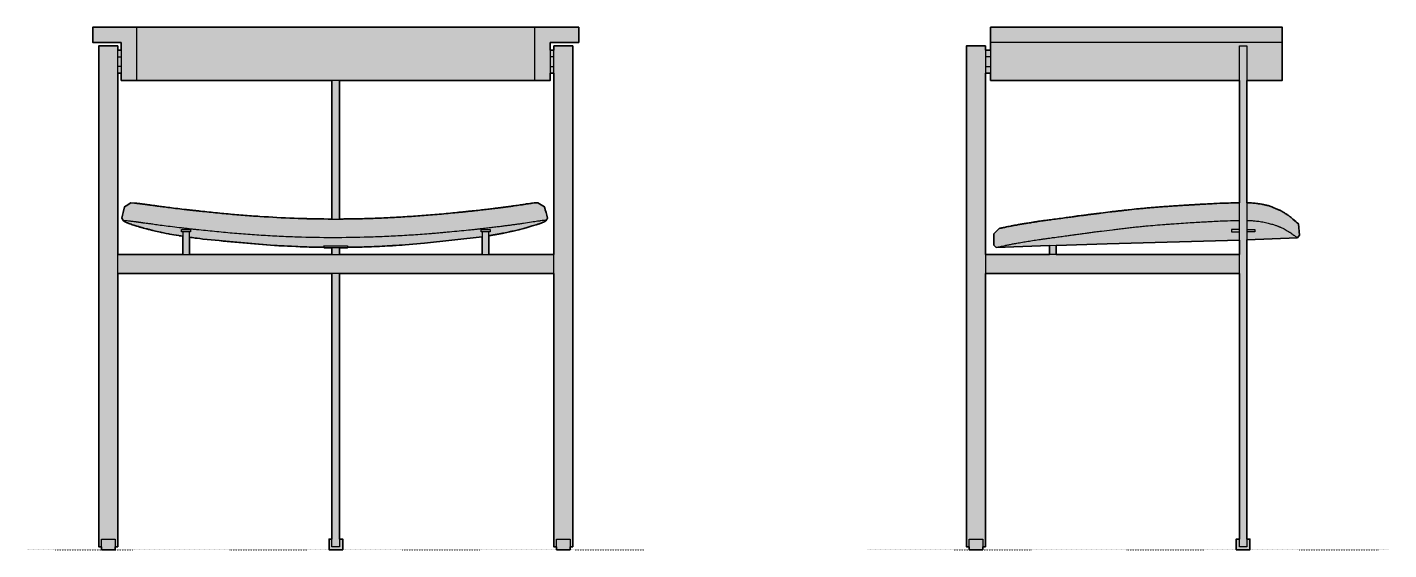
# Model space of a CAD drawing. Header units: millimetres. Extents: x 0 to 1796, y -1115 to 689.
# Drawn here: x 0 to 1796, y 0 to 689 of the extents above; entities that cross this region are included whole.
import ezdxf

# ---------------------------------------------------------------- set-up
doc = ezdxf.new("R2010")
doc.units = ezdxf.units.MM
doc.linetypes.add('Dots', pattern=[1, 0, -1])
doc.layers.add('Blocks', color=7, linetype='Continuous')
doc.layers.add('Blocks$Fill', color=7, linetype='Continuous', true_color=0xffffff)
for name, color, linetype, lineweight, true_color in [('Blocks$Inner', 7, 'Continuous', 25, 0x007f00), ('Blocks$Outline', 7, 'Continuous', 35, 0xff3f3f), ('Groud', 7, 'Dots', 25, 0x243775)]:
    doc.layers.add(name, color=color, linetype=linetype, lineweight=lineweight, true_color=true_color)

# ---------------------------------------------------------------- blocks, each defined once
blk = doc.blocks.new('PK11 Dining Chair Side')
at = {"layer": 'Blocks$Fill'}
h = blk.add_hatch(color=256, dxfattribs=at)
h.paths.add_polyline_path([(500.4, 14), (504.3, 14), (504.3, 0), (486.3, 0), (486.3, 14), (490.4, 14), (490.4, 364), (155.4, 364), (155.4, 4), (151.9, 4), (151.9, 0), (133.9, 0), (133.9, 4), (130.4, 4), (130.4, 664), (155.4, 664), (155.4, 658.5), (162.3, 658.5), (162.3, 688.5), (362.2, 688.5), (487.3, 688.5), (546.9, 688.5), (546.9, 678.5), (546.9, 618.5), (500.4, 618.5), (500.4, 457.3), (502.8, 457.2), (506.4, 457), (509.7, 456.7), (512.9, 456.4), (514.4, 456.2), (519.7, 455.3), (520.2, 455.2), (521.1, 455.1), (522, 454.9), (525, 454.3), (527.2, 453.7), (528.3, 453.4), (529.5, 453.1), (530.7, 452.7), (532, 452.2), (541.3, 448.4), (542.5, 447.9), (543.8, 447.3), (545, 446.7), (546.2, 446.1), (546.4, 446), (550, 443.8), (550, 443.8), (553.2, 441.7), (556.2, 439.6), (556.8, 439.2), (561, 435.8), (568.4, 429.4), (569.7, 414.4), (566.9, 411.2), (500.4, 408.2)], flags=0)
h.paths.add_polyline_path([(490.4, 407.9), (248.8, 401), (248.8, 389), (490.4, 389)], flags=0)
h.paths.add_polyline_path([(173.5, 423.4), (173.5, 423.4), (173.5, 423.4), (173.5, 423.4), (173.5, 423.4), (173.5, 423.4), (173.5, 423.4), (173.5, 423.4), (173.5, 423.4), (173.5, 423.4), (173.5, 423.4), (173.5, 423.4), (173.5, 423.4), (173.5, 423.4), (181.9, 425.1), (203, 429.1), (227.5, 433), (332.8, 446.6), (379.7, 451.3), (456.5, 456.1), (488, 457.2), (490.4, 457.2), (490.4, 618.5), (162.3, 618.5), (162.3, 628.1), (155.4, 628.1), (155.4, 389), (240, 389), (240, 400.7), (169.5, 398.4), (166.5, 401.4), (166.5, 416.4), (166.5, 416.4), (166.5, 416.4), (166.5, 416.4), (166.5, 416.4), (166.5, 416.4), (166.5, 416.4), (166.5, 416.4), (166.5, 416.4), (166.5, 416.4), (166.5, 416.4), (166.5, 416.4), (166.5, 416.4), (166.5, 416.4), (166.5, 416.4), (166.5, 416.4), (166.5, 416.4), (166.5, 416.4), (166.5, 416.4), (166.5, 416.4), (173.5, 423.4), (173.5, 423.4), (173.5, 423.4), (173.5, 423.4), (173.5, 423.4), (173.5, 423.4), (173.5, 423.4), (173.5, 423.4), (173.5, 423.4), (173.5, 423.4), (173.5, 423.4), (173.5, 423.4), (173.5, 423.4), (173.5, 423.4), (173.5, 423.4), (173.5, 423.4), (173.5, 423.4), (173.5, 423.4), (173.5, 423.4), (173.5, 423.4), (173.5, 423.4), (173.5, 423.4), (173.5, 423.4), (173.5, 423.4), (173.5, 423.4), (173.5, 423.4), (173.5, 423.4), (173.5, 423.4), (173.5, 423.4), (173.5, 423.4), (173.5, 423.4), (173.5, 423.4), (173.5, 423.4), (173.5, 423.4), (173.5, 423.4), (173.5, 423.4), (173.5, 423.4), (173.5, 423.4), (173.5, 423.4), (173.5, 423.4), (173.5, 423.4), (173.5, 423.4)], flags=0)
at = {"layer": 'Blocks$Inner'}
for p, q in [((162.3, 688.5), (162.3, 618.5)), ((155.4, 658.5), (162.3, 658.5)), ((162.3, 649.7), (155.4, 649.7)), ((155.4, 636.9), (162.3, 636.9)), ((162.3, 628.1), (155.4, 628.1)), ((166.5, 416.4), (173.5, 423.4)), ((490.4, 389), (155.4, 389)), ((490.4, 364), (155.4, 364))]:
    blk.add_line(p, q, dxfattribs=at)
for points in [[(546.9, 618.5), (546.9, 643.5), (546.9, 668.5), (546.9, 678.5), (546.9, 688.5)], [(133.9, 4), (130.4, 4), (130.4, 664), (155.4, 664), (155.4, 4), (151.9, 4)], [(561, 435.8), (568.4, 429.4), (569.7, 414.4), (566.9, 411.2), (500.4, 408.2)], [(166.5, 416.4), (166.5, 401.4), (169.5, 398.4)], [(490.4, 422), (479.9, 422), (479.9, 419), (490.4, 419)], [(500.4, 422), (510.9, 422), (510.9, 419), (500.4, 419)], [(490.4, 407.9), (316.1, 403.2), (169.5, 398.4)], [(240, 389), (240, 400.7)], [(248.8, 401), (248.8, 389)], [(500.4, 14), (504.3, 14), (504.3, 0), (486.3, 0), (486.3, 14), (490.4, 14)]]:
    blk.add_lwpolyline(points, dxfattribs=at)
for points in [[(500.4, 4), (490.4, 4), (490.4, 664), (500.4, 664)], [(151.9, 0), (133.9, 0), (133.9, 14), (151.9, 14)]]:
    blk.add_lwpolyline(points, close=True, dxfattribs=at)
for points, knots in [([(487.3, 688.5), (441.2, 688.5), (399.4, 688.5), (362.2, 688.5), (302.3, 688.5), (254, 688.5), (162.3, 688.5)], [10.166664, 10.166664, 10.166664, 10.166664, 10.788385, 10.788385, 10.788385, 11.788385, 11.788385, 11.788385, 11.788385]), ([(456.5, 456.1), (454.1, 456), (448.7, 455.7), (440.8, 455.3), (433.6, 454.9), (427.9, 454.5), (421.8, 454.2), (415.5, 453.8), (408.7, 453.4), (401.6, 452.9), (394.2, 452.4), (387, 451.8), (379.8, 451.3), (372.4, 450.7), (365.2, 450), (355.8, 449.1), (347.3, 448.3), (339, 447.3), (332.8, 446.6), (326.4, 445.9), (318.1, 444.9), (311.8, 444.1), (307.7, 443.6)], [3, 3, 3, 3, 3.083333, 3.166667, 3.208333, 3.25, 3.291667, 3.333333, 3.375, 3.416667, 3.458333, 3.5, 3.541667, 3.583333, 3.625, 3.666667, 3.75, 3.791667, 3.833333, 3.875, 3.916667, 4, 4, 4, 4]), ([(519.7, 455.3), (519.9, 455.3), (520.3, 455.2), (521.1, 455.1), (521.8, 455), (522.4, 454.8), (522.9, 454.7), (523.4, 454.6), (524.1, 454.4), (525.3, 454.2), (527.2, 453.8), (529.5, 453.1), (531.9, 452.3), (534.1, 451.4), (535.4, 450.9), (541.3, 448.4)], [2, 2, 2, 2, 2.0048202, 2.0126327, 2.0204452, 2.0243514, 2.0282577, 2.0321639, 2.0360702, 2.0438827, 2.0595077, 2.0751327, 2.0907577, 2.1063827, 2.1107979, 2.1107979, 2.1107979, 2.1107979]), ([(307.7, 443.6), (306, 443.4), (302.6, 443), (297.6, 442.3), (293.5, 441.8), (290.3, 441.4), (287.9, 441.1), (285.6, 440.8), (282.9, 440.4), (279.7, 440.1), (276.2, 439.6), (272.7, 439.1), (269.8, 438.7), (266.2, 438.2), (260.6, 437.4), (252.7, 436.3), (245, 435.3), (239.6, 434.6), (236.2, 434.2), (233.5, 433.8), (230.4, 433.4), (227.4, 433), (225, 432.6), (223.3, 432.3), (222.2, 432.2), (221.1, 432), (219.6, 431.8), (217.4, 431.4), (214.7, 431), (211.6, 430.5), (207.6, 429.9), (202.9, 429.1), (197.6, 428.1), (192.9, 427.3), (187.3, 426.2), (182.8, 425.3), (179.1, 424.5), (176.9, 424.1), (175.2, 423.7), (174.1, 423.5), (173.6, 423.4), (173.5, 423.4), (173.5, 423.4)], [4, 4, 4, 4, 4.0104167, 4.0208333, 4.03125, 4.0364583, 4.0416667, 4.046875, 4.0520833, 4.0625, 4.0729167, 4.078125, 4.0833333, 4.0885417, 4.09375, 4.1041667, 4.1145833, 4.1197917, 4.125, 4.1302083, 4.1354167, 4.1458333, 4.15625, 4.1614583, 4.1640625, 4.1666667, 4.171875, 4.1770833, 4.1875, 4.1979167, 4.2083333, 4.2291667, 4.25, 4.2708333, 4.2916667, 4.3333333, 4.3541667, 4.375, 4.3958333, 4.4166667, 4.4375, 4.4491364, 4.4491364, 4.4491364, 4.4491364]), ([(308.6, 419.9), (313.3, 420.5), (320.5, 421.4), (330.1, 422.6), (337.4, 423.5), (344.7, 424.3), (352, 425.1), (359.4, 425.9), (368.3, 426.8), (379.3, 427.7), (390.1, 428.6), (398.4, 429.2), (406.5, 429.8), (416.8, 430.5), (428.5, 431.2), (438.3, 431.8), (447.1, 432.3), (452.1, 432.6), (454.3, 432.7)], [0, 0, 0, 0, 0.1, 0.15, 0.2, 0.25, 0.3, 0.35, 0.4, 0.475, 0.55, 0.5875, 0.625, 0.7, 0.775, 0.85, 0.925, 1, 1, 1, 1]), ([(454.3, 432.7), (461.7, 433.1), (475, 433.6), (485.7, 433.9), (490.5, 433.9)], [1, 1, 1, 1, 1.5, 1.9863329, 1.9863329, 1.9863329, 1.9863329]), ([(500.4, 433.9), (501.8, 433.9), (505.6, 433.8), (508.3, 433.6), (509.7, 433.5)], [0.3359936, 0.3359936, 0.3359936, 0.3359936, 0.5, 1, 1, 1, 1]), ([(523.2, 431.6), (525.5, 431), (528.8, 430.2), (532.6, 429.2), (535.3, 428.5), (537.5, 427.8), (539.4, 427.1), (540.8, 426.6), (542, 426.1), (542.9, 425.7), (543.8, 425.3), (545, 424.8), (546.6, 424.1), (548.1, 423.3), (549.3, 422.7), (550.3, 422.2), (551.2, 421.6), (552.6, 420.8), (554.4, 419.8), (556, 418.7), (557.3, 418), (558.1, 417.4), (558.9, 416.9), (559.9, 416.3), (561.4, 415.2), (563.2, 413.9), (564.9, 412.7), (566.4, 411.5), (566.9, 411.2), (566.9, 411.2)], [2, 2, 2, 2, 2.0333333, 2.05, 2.0666667, 2.0833333, 2.1, 2.1166667, 2.125, 2.1333333, 2.1416667, 2.15, 2.1666667, 2.1833333, 2.1916667, 2.2, 2.2083333, 2.2166667, 2.2333333, 2.25, 2.2583333, 2.2666667, 2.275, 2.2833333, 2.3, 2.3333333, 2.3666667, 2.4, 2.4627508, 2.4627508, 2.4627508, 2.4627508]), ([(541.3, 448.4), (541.7, 448.2), (542.6, 447.8), (543.9, 447.3), (545, 446.7), (546, 446.2), (546.5, 445.9), (550, 443.8)], [2.11079793, 2.11079793, 2.11079793, 2.11079793, 2.11721721, 2.12502971, 2.13284221, 2.14065471, 2.14476337, 2.14476337, 2.14476337, 2.14476337]), ([(550, 443.8), (550, 443.8), (550.6, 443.4), (551.7, 442.7), (552.8, 442), (553.3, 441.7), (556.2, 439.6)], [2.14476337, 2.14476337, 2.14476337, 2.14476337, 2.14530534, 2.16093034, 2.17655534, 2.17803449, 2.17803449, 2.17803449, 2.17803449]), ([(556.2, 439.6), (556.4, 439.4), (556.7, 439.2), (557, 438.9), (561, 435.8)], [2.17803449, 2.17803449, 2.17803449, 2.17803449, 2.18704702, 2.19369298, 2.19369298, 2.19369298, 2.19369298]), ([(242.7, 411.1), (243.6, 411.2), (246.9, 411.6), (252.8, 412.4), (258.7, 413.3), (262.1, 413.7), (262.9, 413.8)], [-84.029123, -84.029123, -84.029123, -84.029123, -80.061381, -69.583854, -59.106328, -56.019415, -56.019415, -56.019415, -56.019415]), ([(262.9, 413.8), (264, 414), (266.8, 414.4), (270.3, 414.8), (273.5, 415.3), (276.9, 415.7), (280.7, 416.3), (283.9, 416.7), (284.9, 416.8)], [-55.97108, -55.97108, -55.97108, -55.97108, -51.887733, -44.669139, -42.309575, -39.950011, -31.589579, -28.009708, -28.009708, -28.009708, -28.009708]), ([(284.9, 416.8), (286.2, 417), (289.4, 417.4), (294.6, 418.1), (301.2, 419), (305.9, 419.6), (308.6, 419.9)], [-27.956139, -27.956139, -27.956139, -27.956139, -23.229147, -16.258034, -9.286921, 0, 0, 0, 0]), ([(169.5, 398.4), (172, 398.9), (172.6, 399), (174.2, 399.4), (175.7, 399.7), (176.8, 399.9), (176.8, 399.9)], [4.249544, 4.249544, 4.249544, 4.249544, 10.795271, 17.907559, 32.224642, 32.255494, 32.255494, 32.255494, 32.255494]), ([(176.8, 399.9), (177.9, 400.1), (179.7, 400.5), (182.2, 401.1), (184.8, 401.6), (187.7, 402.2), (191.2, 402.9), (194, 403.4), (197.1, 404), (200.5, 404.6), (204.1, 405.2), (208, 405.9), (212.9, 406.7), (219.5, 407.8), (226.8, 408.8), (233.1, 409.7), (238, 410.4), (241.2, 410.9), (242.6, 411.1)], [32.255494, 32.255494, 32.255494, 32.255494, 46.291792, 53.328233, 58.237842, 71.737528, 78.70551, 85.673492, 92.663644, 99.653796, 108.182169, 115.157135, 122.132102, 136.120059, 150.108017, 158.085938, 166.063859, 172.206537, 172.206537, 172.206537, 172.206537])]:
    blk.add_open_spline(points, degree=3, knots=knots, dxfattribs=at)
for points in [[(546.9, 688.5), (536.4, 688.5), (526, 688.5), (487.3, 688.5)], [(362.2, 668.5), (302.3, 668.5), (254, 668.5), (162.3, 668.5)], [(546.9, 668.5), (483.7, 668.5), (422.1, 668.5), (362.2, 668.5)], [(162.3, 618.5), (162.3, 618.5), (181.9, 618.5), (221.2, 618.5)], [(221.2, 618.5), (260.5, 618.5), (309.5, 618.5), (368.4, 618.5)], [(368.4, 618.5), (408.9, 618.5), (449.6, 618.5), (490.6, 618.5)], [(500.4, 618.5), (516, 618.5), (531.4, 618.5), (546.9, 618.5)], [(485.4, 457.2), (481.5, 457.1), (472.8, 456.8), (462.3, 456.4), (456.5, 456.1)], [(488, 457.2), (487.5, 457.2), (486.7, 457.2), (485.8, 457.2), (485.4, 457.2)], [(490.4, 457.2), (489.5, 457.2), (488.7, 457.2), (488, 457.2)], [(500.4, 457.3), (501.4, 457.2), (502.1, 457.2), (502.8, 457.2)], [(502.8, 457.2), (505.3, 457.1), (509.9, 456.8), (513.9, 456.3), (515.8, 456)], [(515.8, 456), (516.2, 455.9), (516.9, 455.8), (517.7, 455.6), (519.7, 455.3)], [(509.7, 433.5), (511.8, 433.3), (516.2, 432.9), (520.8, 432.1), (523.2, 431.6)], [(166.7, 416.4), (166.6, 416.4), (166.6, 416.4), (166.5, 416.4)], [(173.5, 423.4), (173.5, 423.4), (173.5, 423.4), (173.6, 423.4)], [(566.9, 411.2), (566.9, 411.2), (566.9, 411.2), (566.9, 411.2)]]:
    blk.add_open_spline(points, degree=3, dxfattribs=at)
at = {"layer": 'Blocks$Outline'}
for points in [[(133.9, 4), (130.4, 4), (130.4, 664), (155.4, 664), (155.4, 658.5)], [(155.4, 658.5), (162.3, 658.5)], [(162.3, 628.1), (155.4, 628.1)], [(155.4, 628.1), (155.4, 389)], [(490.4, 457.2), (490.4, 618.5)], [(500.4, 618.5), (500.4, 457.3)], [(568.4, 429.4), (569.7, 414.4), (566.9, 411.2), (500.4, 408.2)], [(240, 400.7), (169.5, 398.4)], [(240, 389), (240, 400.7)], [(490.4, 407.9), (316.1, 403.2), (248.8, 401)], [(248.8, 401), (248.8, 389)], [(490.4, 389), (490.4, 407.9)], [(500.4, 408.2), (500.4, 14)], [(155.4, 389), (240, 389)], [(248.8, 389), (490.4, 389)], [(155.4, 364), (155.4, 4), (151.9, 4)], [(490.4, 364), (155.4, 364)], [(490.4, 14), (490.4, 364)], [(151.9, 0), (133.9, 0), (133.9, 4)], [(151.9, 4), (151.9, 0)], [(500.4, 14), (504.3, 14), (504.3, 0), (486.3, 0), (486.3, 14), (490.4, 14)]]:
    blk.add_lwpolyline(points, dxfattribs=at)
for points, knots in [([(162.3, 658.5), (162.3, 661.8), (162.3, 671.8), (162.3, 681.8), (162.3, 688.5), (254, 688.5), (302.3, 688.5), (362.2, 688.5), (399.4, 688.5), (441.2, 688.5), (487.3, 688.5)], [-32.008284, -32.008284, -32.008284, -32.008284, -22, -2, -2, -2, -1, -1, -1, -0.378279, -0.378279, -0.378279, -0.378279]), ([(487.3, 688.5), (526, 688.5), (536.4, 688.5), (546.9, 688.5), (546.9, 685.2), (546.9, 681.8), (546.9, 678.5), (546.9, 675.2), (546.9, 671.8), (546.9, 668.5), (546.9, 660.2), (546.9, 651.8), (546.9, 643.5), (546.9, 635.2), (546.9, 626.8), (546.9, 618.5), (531.4, 618.5), (516, 618.5), (500.4, 618.5)], [-10.166664, -10.166664, -10.166664, -10.166664, -10, -10, -10, -9, -9, -9, -8, -8, -8, -7, -7, -7, -6, -6, -6, -5.742213, -5.742213, -5.742213, -5.742213]), ([(490.4, 618.5), (449.5, 618.5), (408.8, 618.5), (368.4, 618.5), (309.5, 618.5), (260.5, 618.5), (221.2, 618.5), (181.9, 618.5), (162.3, 618.5), (162.3, 618.5), (162.3, 621.7), (162.3, 624.9), (162.3, 628.1)], [-74.685062, -74.685062, -74.685062, -74.685062, -73.999408, -73.999408, -73.999408, -72.999408, -72.999408, -72.999408, -72, -72, -72, -62.436737, -62.436737, -62.436737, -62.436737]), ([(173.5, 423.4), (173.5, 423.4), (173.6, 423.4), (174.1, 423.5), (175.2, 423.7), (176.9, 424.1), (179.1, 424.5), (182.8, 425.3), (187.3, 426.2), (192.9, 427.3), (197.6, 428.1), (202.9, 429.1), (207.6, 429.9), (211.6, 430.5), (214.7, 431), (217.4, 431.4), (219.6, 431.8), (221.1, 432), (222.2, 432.2), (223.3, 432.3), (225, 432.6), (227.4, 433), (230.4, 433.4), (233.5, 433.8), (236.2, 434.2), (239.6, 434.6), (245, 435.3), (252.7, 436.3), (260.6, 437.4), (266.2, 438.2), (269.8, 438.7), (272.7, 439.1), (276.2, 439.6), (279.7, 440.1), (282.9, 440.4), (285.6, 440.8), (287.9, 441.1), (290.3, 441.4), (293.5, 441.8), (297.6, 442.3), (302.6, 443), (306, 443.4), (307.7, 443.6), (311.8, 444.1), (318.1, 444.9), (326.4, 445.9), (332.8, 446.6), (339, 447.3), (347.3, 448.3), (355.8, 449.1), (365.2, 450), (372.4, 450.7), (379.8, 451.3), (387, 451.8), (394.2, 452.4), (401.6, 452.9), (408.7, 453.4), (415.5, 453.8), (421.8, 454.2), (427.9, 454.5), (433.6, 454.9), (440.8, 455.3), (448.7, 455.7), (454.1, 456), (456.5, 456.1), (462.3, 456.4), (472.8, 456.8), (481.5, 457.1), (485.4, 457.2), (485.8, 457.2), (486.7, 457.2), (487.5, 457.2), (488, 457.2), (488.7, 457.2), (489.5, 457.2), (490.4, 457.2)], [-4.448933, -4.448933, -4.448933, -4.448933, -4.4375, -4.416667, -4.395833, -4.375, -4.354167, -4.333333, -4.291667, -4.270833, -4.25, -4.229167, -4.208333, -4.197917, -4.1875, -4.177083, -4.171875, -4.166667, -4.164063, -4.161458, -4.15625, -4.145833, -4.135417, -4.130208, -4.125, -4.119792, -4.114583, -4.104167, -4.09375, -4.088542, -4.083333, -4.078125, -4.072917, -4.0625, -4.052083, -4.046875, -4.041667, -4.036458, -4.03125, -4.020833, -4.010417, -4, -4, -4, -3.916667, -3.875, -3.833333, -3.791667, -3.75, -3.666667, -3.625, -3.583333, -3.541667, -3.5, -3.458333, -3.416667, -3.375, -3.333333, -3.291667, -3.25, -3.208333, -3.166667, -3.083333, -3, -3, -3, -2.5, -2, -2, -2, -1.5, -1, -1, -1, -0.5, -0.5, -0.5, -0.5]), ([(500.4, 457.3), (501.4, 457.2), (502.1, 457.2), (502.8, 457.2), (505.3, 457.1), (509.9, 456.8), (513.9, 456.3), (515.8, 456), (516.2, 455.9), (516.9, 455.8), (517.7, 455.6), (519.7, 455.3), (519.9, 455.3), (520.3, 455.2), (521.1, 455.1), (521.8, 455), (522.4, 454.8), (522.9, 454.7), (523.4, 454.6), (524.1, 454.4), (525.3, 454.2), (527.2, 453.8), (529.5, 453.1), (531.9, 452.3), (534.1, 451.4), (535.4, 450.9), (541.3, 448.4), (541.7, 448.2), (542.6, 447.8), (543.9, 447.3), (545, 446.7), (546, 446.2), (546.5, 445.9), (550, 443.8), (550, 443.8), (550.6, 443.4), (551.7, 442.7), (552.8, 442), (553.3, 441.7), (556.2, 439.6), (556.4, 439.4), (556.7, 439.2), (557, 438.9), (561, 435.8), (563.5, 433.7), (565.9, 431.5), (568.4, 429.4)], [-0.261249, -0.261249, -0.261249, -0.261249, 0, 0, 0, 0.5, 1, 1, 1, 1.5, 2, 2, 2, 2.00482, 2.012633, 2.020445, 2.024351, 2.028258, 2.032164, 2.03607, 2.043883, 2.059508, 2.075133, 2.090758, 2.106383, 2.110798, 2.110798, 2.110798, 2.117217, 2.12503, 2.132842, 2.140655, 2.144763, 2.144763, 2.144763, 2.145305, 2.16093, 2.176555, 2.178034, 2.178034, 2.178034, 2.187047, 2.193693, 2.193693, 2.193693, 12.038595, 12.038595, 12.038595, 12.038595]), ([(166.5, 416.4), (166.5, 416.4), (168.9, 418.7), (171.2, 421), (173.5, 423.4), (173.5, 423.4)], [0.62508, 0.62508, 0.62508, 0.62508, 0.625369, 10.489963, 10.490036, 10.490036, 10.490036, 10.490036]), ([(169.5, 398.4), (168.5, 399.4), (167.5, 400.4), (166.5, 401.4), (166.5, 406.4), (166.5, 411.4), (166.5, 416.4)], [-4.249544, -4.249544, -4.249544, -4.249544, 0, 0, 0, 15.0192, 15.0192, 15.0192, 15.0192])]:
    blk.add_open_spline(points, degree=3, knots=knots, dxfattribs=at)
blk = doc.blocks.new('PK11 Dining Chair Front')
at = {"layer": 'Blocks$Fill'}
h = blk.add_hatch(color=256, dxfattribs=at)
h.paths.add_polyline_path([(124, 668.5), (86.5, 668.5), (86.5, 688.5), (144.4, 688.5), (669.4, 688.5), (727.3, 688.5), (727.3, 668.5), (689.8, 668.5), (689.8, 658.5), (694.4, 658.5), (694.4, 664), (719.4, 664), (719.4, 4), (715.8, 4), (715.8, 0), (697.8, 0), (697.8, 4), (694.4, 4), (694.4, 364), (411.9, 364), (411.9, 14), (416, 14), (416, 0), (398, 0), (398, 14), (401.9, 14), (401.9, 364), (119.4, 364), (119.4, 4), (116, 4), (116, 0), (98, 0), (98, 4), (94.4, 4), (94.4, 664), (119.4, 664), (119.4, 658.5), (124, 658.5)], flags=0)
h.paths.add_polyline_path([(391.4, 398.6), (320.6, 401.2), (237.5, 408.7), (221.5, 410.7), (213.9, 411.8), (213.9, 389), (401.9, 389), (401.9, 398), (391.4, 398)], flags=0)
h.paths.add_polyline_path([(600, 389), (600, 412.5), (498.2, 401.8), (482.2, 400.7), (447, 399), (422.4, 398.5), (422.4, 398), (411.9, 398), (411.9, 389)], flags=0)
h.paths.add_polyline_path([(411.9, 435.8), (442, 436.3), (486.9, 438.1), (543.4, 442.2), (612.7, 449.4), (668.5, 457), (670.1, 457.2), (670.9, 457.3), (671.3, 457.3), (671.6, 457.3), (671.9, 457.3), (672.2, 457.3), (672.4, 457.3), (672.6, 457.3), (672.7, 457.3), (672.8, 457.3), (672.9, 457.2), (673.1, 457.2), (673.2, 457.2), (673.2, 457.2), (673.3, 457.2), (673.3, 457.2), (673.4, 457.2), (682.3, 451.7), (686, 437), (683.9, 433.4), (683.9, 433.4), (683.9, 433.4), (683.8, 433.4), (683.8, 433.4), (683.8, 433.3), (683.8, 433.3), (683.8, 433.3), (683.8, 433.3), (683.8, 433.3), (683.7, 433.3), (683.7, 433.2), (683.7, 433.2), (683.7, 433.2), (683.7, 433.2), (683.6, 433.1), (683.6, 433.1), (683.5, 433), (683.4, 433), (683.4, 433), (683.3, 432.9), (683.2, 432.8), (683, 432.7), (682.8, 432.6), (682.7, 432.5), (682.5, 432.4), (682.2, 432.3), (681.7, 432.1), (681.1, 431.8), (679.6, 431.2), (677.7, 430.5), (674.1, 429.2), (663.3, 425.9), (651.5, 422.6), (640.6, 419.9), (628.6, 417.4), (611.4, 414.3), (608.9, 413.8), (608.9, 389), (694.4, 389), (694.4, 628.1), (689.8, 628.1), (689.8, 618.5), (669.4, 618.5), (669.1, 618.5), (411.9, 618.5)], flags=0)
h.paths.add_polyline_path([(401.9, 618.5), (144.5, 618.5), (144.4, 618.5), (124, 618.5), (124, 628.1), (119.4, 628.1), (119.4, 389), (205, 389), (205, 413.1), (187.6, 416.1), (175.9, 418.4), (163.7, 421.2), (151.3, 424.5), (140.4, 427.8), (136.9, 428.9), (134.1, 429.9), (133, 430.3), (132, 430.7), (131.3, 431), (130.1, 431.5), (129.1, 432), (128.4, 432.4), (127.7, 432.8), (127.2, 433.1), (127.2, 433.1), (127.2, 433.2), (127.1, 433.2), (127.1, 433.2), (127.1, 433.2), (127.1, 433.2), (127.1, 433.2), (127, 433.2), (127, 433.3), (127, 433.3), (127, 433.3), (127, 433.3), (127, 433.3), (127, 433.3), (127, 433.3), (127, 433.3), (127, 433.3), (127, 433.3), (127, 433.3), (124.7, 437), (128.2, 451.7), (136.8, 457), (143.9, 456.5), (145.1, 456.5), (147.2, 456.2), (228.5, 446.1), (284.6, 440.8), (306.9, 439.2), (351.9, 436.8), (401.9, 435.8)], flags=0)
at = {"layer": 'Blocks$Inner'}
for p, q in [((124, 658.5), (119.4, 658.5)), ((119.4, 649.7), (124, 649.7)), ((124, 636.9), (119.4, 636.9)), ((119.4, 628.1), (124, 628.1)), ((401.9, 389), (401.9, 398)), ((411.9, 398), (411.9, 389)), ((119.4, 389), (694.4, 389)), ((694.4, 364), (119.4, 364))]:
    blk.add_line(p, q, dxfattribs=at)
for points in [[(124, 668.5), (124, 618.5), (144.4, 618.5), (144.4, 653.5), (144.4, 688.5), (86.5, 688.5), (86.5, 668.5)], [(689.8, 668.5), (689.8, 618.5), (669.4, 618.5), (669.4, 653.5), (669.4, 688.5), (727.3, 688.5), (727.3, 668.5)], [(203.4, 419), (203.4, 422), (215.4, 422), (215.4, 419)], [(598.4, 419), (598.4, 422), (610.4, 422), (610.4, 419)], [(98, 0), (98, 14), (116, 14), (116, 0)], [(697.8, 0), (697.8, 14), (715.8, 14), (715.8, 0)]]:
    blk.add_lwpolyline(points, close=True, dxfattribs=at)
for points in [[(116, 4), (119.4, 4), (119.4, 664), (94.4, 664), (94.4, 4), (98, 4)], [(689.8, 658.5), (694.4, 658.5)], [(694.4, 649.7), (689.8, 649.7)], [(694.4, 664), (719.4, 664), (719.4, 4), (715.8, 4)], [(697.8, 4), (694.4, 4), (694.4, 664)], [(689.8, 636.9), (694.4, 636.9)], [(401.9, 435.8), (401.9, 618.5)], [(411.9, 618.5), (411.9, 435.8)], [(694.4, 628.1), (689.8, 628.1)], [(127, 433.3), (124.7, 437), (128.2, 451.7), (136.8, 457)], [(673.4, 457.2), (682.3, 451.7), (686, 437), (683.9, 433.4)], [(205, 419), (205, 389)], [(213.9, 389), (213.9, 419)], [(600, 419), (600, 389)], [(608.9, 389), (608.9, 419)], [(391.4, 398.6), (365.5, 399), (320.6, 401.2), (237.5, 408.7)], [(391.4, 400.6), (422.4, 400.6), (422.4, 398), (391.4, 398), (391.4, 400.7)], [(600, 412.5), (523.9, 403.9), (498.2, 401.8), (482.2, 400.7)], [(411.9, 364), (411.9, 4), (401.9, 4), (401.9, 364)], [(401.9, 14), (398, 14), (398, 0), (416, 0), (416, 14), (411.9, 14)]]:
    blk.add_lwpolyline(points, dxfattribs=at)
for points, degree in [([(163.3, 688.5), (151.8, 688.5), (144.4, 688.5)], 2), ([(251.3, 688.5), (207.1, 688.5), (177.8, 688.5), (163.3, 688.5)], 3), ([(407, 688.5), (347.4, 688.5), (295.5, 688.5), (251.3, 688.5)], 3), ([(562.5, 688.5), (518.4, 688.5), (466.6, 688.5), (407, 688.5)], 3), ([(669.4, 688.5), (635.9, 688.5), (606.6, 688.5), (562.5, 688.5)], 3), ([(163.6, 618.5), (151.9, 618.5), (144.4, 618.5)], 2), ([(251.3, 618.5), (207.2, 618.5), (177.9, 618.5), (163.6, 618.5)], 3), ([(406.9, 618.5), (347.3, 618.5), (295.4, 618.5), (251.3, 618.5)], 3), ([(562.6, 618.5), (518.4, 618.5), (466.5, 618.5), (406.9, 618.5)], 3), ([(669.4, 618.5), (636, 618.5), (606.7, 618.5), (562.6, 618.5)], 3), ([(658.5, 455.6), (658.9, 455.6), (659.9, 455.8), (660.7, 455.9), (661.1, 456)], 3), ([(661.1, 456), (663.2, 456.3), (666.7, 456.8), (669.2, 457.1), (670.1, 457.2)], 3), ([(670.1, 457.2), (670.7, 457.2), (671.6, 457.3), (672.4, 457.3), (672.7, 457.3)], 3), ([(672.7, 457.3), (672.8, 457.3), (673, 457.3), (673.1, 457.2), (673.2, 457.2)], 3), ([(673.2, 457.2), (673.2, 457.2), (673.3, 457.2), (673.4, 457.2), (673.4, 457.2)], 3), ([(677.4, 433.5), (676.3, 433.3), (673.3, 432.9), (668.1, 432.1), (665, 431.6)], 3), ([(682.5, 433.9), (681.8, 433.9), (680.3, 433.9), (678.4, 433.6), (677.4, 433.5)], 3), ([(682.9, 433.9), (682.8, 433.9), (682.7, 433.9), (682.6, 433.9), (682.5, 433.9)], 3), ([(683, 432.7), (683.6, 433.1), (684.2, 433.6), (683.6, 433.9), (682.9, 433.9)], 3)]:
    blk.add_open_spline(points, degree=degree, dxfattribs=at)
for points, knots in [([(136.8, 457), (144.5, 456.5), (145.6, 456.4), (147.2, 456.2), (148.6, 456), (149.6, 455.9), (150.3, 455.8), (150.7, 455.8), (151.2, 455.7), (151.7, 455.6), (152.7, 455.5), (153.7, 455.4), (154.9, 455.2), (156, 455.1), (157, 455), (157.9, 454.8), (158.7, 454.7), (159.6, 454.6), (160.6, 454.4), (162.6, 454.2), (165.6, 453.8), (170.3, 453.1), (176.6, 452.3), (185.2, 451.1), (195.6, 449.8), (204.9, 448.7), (212.3, 447.9), (217.7, 447.3), (223, 446.7), (230.4, 445.9), (239.7, 444.9), (251, 443.8), (262.3, 442.7), (273.4, 441.7), (288.3, 440.5), (314.4, 438.6), (351.8, 436.6), (389.4, 435.7), (419.4, 435.8), (442, 436.2), (464.5, 436.9), (487, 438), (505.6, 439.2), (520.5, 440.3), (531.7, 441.2), (543.3, 442.1), (555.3, 443.2), (564.9, 444.2), (572.3, 444.9), (577.5, 445.4), (582.4, 446), (589, 446.6), (596.8, 447.5), (605.4, 448.5), (613, 449.4), (619.1, 450.1), (623.9, 450.8), (627.5, 451.2), (630.4, 451.6), (632.7, 451.9), (635, 452.2), (638.2, 452.6), (642.1, 453.2), (646.4, 453.8), (650, 454.3), (652.9, 454.7), (656.2, 455.2), (657.8, 455.5), (658.5, 455.6)], [29.462249, 29.462249, 29.462249, 29.462249, 29.477874, 29.493499, 29.509124, 29.516937, 29.520843, 29.524749, 29.528655, 29.532562, 29.540374, 29.555999, 29.563812, 29.571624, 29.579437, 29.583343, 29.587249, 29.591155, 29.595062, 29.602874, 29.618499, 29.634124, 29.649749, 29.665374, 29.680999, 29.696624, 29.704437, 29.712249, 29.720062, 29.727874, 29.743499, 29.759124, 29.774749, 29.790374, 29.805999, 29.837249, 29.899749, 29.962249, 29.993499, 30.024749, 30.055999, 30.087249, 30.118499, 30.134124, 30.149749, 30.165374, 30.180999, 30.196624, 30.204437, 30.212249, 30.220062, 30.227874, 30.243499, 30.259124, 30.274749, 30.290374, 30.305999, 30.321624, 30.329437, 30.337249, 30.345062, 30.352874, 30.368499, 30.384124, 30.399749, 30.415374, 30.430999, 30.462249, 30.462249, 30.462249, 30.462249]), ([(127, 433.5), (127, 433.5), (126.9, 433.4), (127, 433.2), (127.2, 433.1), (127.4, 433), (128, 432.6), (128.6, 432.3), (129.1, 432)], [-756.262106, -756.262106, -756.262106, -756.262106, -752.010015, -748.963559, -747.816724, -746.571626, -741.953129, -728.260728, -728.260728, -728.260728, -728.260728]), ([(135.6, 432.9), (134.2, 433.1), (132, 433.3), (129.6, 433.5), (128.2, 433.6), (127.4, 433.6), (127.1, 433.5), (127.1, 433.5)], [6, 6, 6, 6, 13.796667, 19.65374, 25.453325, 30.354402, 33.940184, 33.940184, 33.940184, 33.940184]), ([(129.1, 432), (129.4, 431.9), (129.9, 431.6), (130.3, 431.4), (130.7, 431.3)], [-728.260728, -728.260728, -728.260728, -728.260728, -719.526831, -716.111905, -716.111905, -716.111905, -716.111905]), ([(130.7, 431.3), (130.9, 431.2), (131.2, 431), (131.6, 430.8), (132.5, 430.5), (134.1, 429.8), (136.8, 428.9), (140.8, 427.6), (144.6, 426.5), (147.8, 425.5), (149.5, 425), (151.3, 424.5), (153.8, 423.8), (157, 423), (160.5, 422), (163, 421.4), (165.1, 420.9), (168.9, 420), (173.5, 418.9), (177.2, 418.1), (177.9, 418)], [-716.111905, -716.111905, -716.111905, -716.111905, -710.769165, -708.673276, -704.901761, -691.074115, -675.909396, -660.744677, -639.364014, -633.988373, -628.612733, -623.240013, -617.867293, -607.718437, -597.569581, -591.559254, -590.218002, -583.615995, -565.805892, -562.058513, -562.058513, -562.058513, -562.058513]), ([(665, 431.6), (661.5, 431), (656.2, 430.2), (649.2, 429.2), (643.8, 428.5), (638.8, 427.8), (633.9, 427.1), (629.6, 426.6), (625.9, 426.1), (622.8, 425.7), (619.5, 425.3), (615.2, 424.8), (609.5, 424.1), (603.2, 423.3), (597.4, 422.7), (592.8, 422.2), (587.6, 421.6), (580.1, 420.8), (569.7, 419.8), (559, 418.7), (550.5, 418), (544.4, 417.4), (538.5, 416.9), (530.7, 416.3), (517, 415.2), (497.6, 413.9), (473.9, 412.7), (442.4, 411.5), (403, 410.9), (363.6, 411.6), (332.1, 412.9), (308.5, 414.2), (285, 415.9), (265.5, 417.5), (249.9, 419), (238.1, 420.2), (228.4, 421.2), (220.8, 422), (215.1, 422.6), (209.4, 423.3), (201.5, 424.2), (191.4, 425.4), (180.1, 426.8), (172.3, 427.9), (167.4, 428.6), (163.1, 429.2), (158.8, 429.8), (155.5, 430.2), (153.4, 430.5), (152.2, 430.7), (151.3, 430.8), (150.4, 431), (149.4, 431.1), (148.3, 431.3), (147.2, 431.4), (146.2, 431.6), (145.3, 431.7), (144.5, 431.8), (143.8, 431.9), (143.2, 431.9), (142.7, 432), (142.2, 432.1), (141.6, 432.1), (140.5, 432.3), (139, 432.5), (137.2, 432.7), (136.1, 432.8), (135.6, 432.9)], [5, 5, 5, 5, 5.033333, 5.05, 5.066667, 5.083333, 5.1, 5.116667, 5.125, 5.133333, 5.141667, 5.15, 5.166667, 5.183333, 5.191667, 5.2, 5.208333, 5.216667, 5.233333, 5.25, 5.258333, 5.266667, 5.275, 5.283333, 5.3, 5.333333, 5.366667, 5.4, 5.466667, 5.533333, 5.566667, 5.6, 5.633333, 5.666667, 5.683333, 5.7, 5.716667, 5.725, 5.733333, 5.741667, 5.75, 5.766667, 5.783333, 5.8, 5.808333, 5.816667, 5.833333, 5.85, 5.858333, 5.8625, 5.866667, 5.870833, 5.875, 5.883333, 5.891667, 5.9, 5.908333, 5.916667, 5.925, 5.929167, 5.933333, 5.9375, 5.941667, 5.95, 5.966667, 5.983333, 6, 6, 6, 6]), ([(640.6, 419.9), (643.2, 420.5), (647, 421.4), (651.5, 422.6), (654.8, 423.5), (657.8, 424.3), (660.7, 425.1), (663.3, 425.9), (666.2, 426.8), (669.5, 427.7), (672.2, 428.6), (674.1, 429.2), (675.9, 429.8), (677.8, 430.5), (679.6, 431.2), (681.1, 431.8), (682.3, 432.3), (682.8, 432.6), (683, 432.7)], [0, 0, 0, 0, 0.1, 0.15, 0.2, 0.25, 0.3, 0.35, 0.4, 0.475, 0.55, 0.5875, 0.625, 0.7, 0.775, 0.85, 0.925, 1, 1, 1, 1]), ([(177.9, 418), (187.2, 416.1), (191.2, 415.4), (196.2, 414.5), (201.2, 413.7), (205, 413.1)], [-562.058513, -562.058513, -562.058513, -562.058513, -561.028231, -540.780493, -537.64735, -537.64735, -537.64735, -537.64735]), ([(608.9, 413.8), (609.7, 414), (612.1, 414.4), (614.9, 414.8), (617.4, 415.3), (620.1, 415.7), (623.9, 416.4), (628.3, 417.3), (632.4, 418.1), (636.4, 419), (639.1, 419.6), (640.6, 419.9)], [-55.799764, -55.799764, -55.799764, -55.799764, -51.887733, -44.669139, -42.309575, -39.950011, -31.589579, -23.229147, -16.258034, -9.286921, 0, 0, 0, 0]), ([(237.5, 408.7), (228.5, 409.8), (222.3, 410.6), (216.3, 411.4), (213.9, 411.8)], [3, 3, 3, 3, 17.332853, 28.035301, 28.035301, 28.035301, 28.035301]), ([(422.4, 398.5), (427, 398.5), (435.3, 398.7), (445.8, 399), (456.4, 399.4), (468, 399.9), (479.4, 400.5), (487.7, 401.1), (492.3, 401.4), (494.7, 401.5), (495.5, 401.6)], [-270.214995, -270.214995, -270.214995, -270.214995, -256.362899, -245.541641, -238.429354, -224.11227, -210.041363, -203.004923, -198.095314, -195.549481, -195.549481, -195.549481, -195.549481])]:
    blk.add_open_spline(points, degree=3, knots=knots, dxfattribs=at)
at = {"layer": 'Blocks$Outline'}
for points in [[(124, 668.5), (86.5, 668.5), (86.5, 688.5), (144.4, 688.5)], [(669.4, 688.5), (727.3, 688.5), (727.3, 668.5), (689.8, 668.5)], [(124, 658.5), (124, 668.5)], [(689.8, 668.5), (689.8, 658.5)], [(98, 4), (94.4, 4), (94.4, 664), (119.4, 664), (119.4, 658.5)], [(119.4, 658.5), (124, 658.5)], [(689.8, 658.5), (694.4, 658.5)], [(694.4, 658.5), (694.4, 664)], [(694.4, 664), (719.4, 664)], [(719.4, 664), (719.4, 4), (715.8, 4)], [(124, 628.1), (119.4, 628.1)], [(119.4, 628.1), (119.4, 389)], [(144.4, 618.5), (124, 618.5), (124, 628.1)], [(401.9, 435.8), (401.9, 618.5)], [(411.9, 618.5), (411.9, 435.8)], [(669.4, 618.5), (669.1, 618.5)], [(689.8, 628.1), (689.8, 618.5), (669.4, 618.5)], [(694.4, 628.1), (689.8, 628.1)], [(694.4, 389), (694.4, 628.1)], [(127, 433.3), (124.7, 437)], [(205, 389), (205, 413.1)], [(608.9, 413.8), (608.9, 389)], [(213.9, 411.8), (213.9, 389)], [(401.9, 398), (391.4, 398), (391.4, 398.6)], [(401.9, 389), (401.9, 398)], [(422.4, 398.5), (422.4, 398), (411.9, 398)], [(411.9, 398), (411.9, 389)], [(600, 412.5), (523.9, 403.9), (498.2, 401.8), (482.2, 400.7)], [(600, 389), (600, 412.5)], [(119.4, 389), (205, 389)], [(213.9, 389), (401.9, 389)], [(411.9, 389), (600, 389)], [(608.9, 389), (694.4, 389)], [(119.4, 364), (119.4, 4), (116, 4)], [(401.9, 364), (119.4, 364)], [(401.9, 14), (401.9, 364)], [(694.4, 364), (411.9, 364)], [(411.9, 364), (411.9, 14)], [(697.8, 4), (694.4, 4), (694.4, 364)], [(116, 4), (116, 0), (98, 0)], [(98, 0), (98, 4)], [(411.9, 14), (416, 14), (416, 0), (398, 0), (398, 14), (401.9, 14)], [(715.8, 4), (715.8, 0), (697.8, 0)], [(697.8, 0), (697.8, 4)]]:
    blk.add_lwpolyline(points, dxfattribs=at)
for points, knots in [([(144.4, 688.5), (149.3, 688.5), (155.6, 688.5), (163.3, 688.5), (177.8, 688.5), (207.1, 688.5), (251.3, 688.5), (295.5, 688.5), (347.4, 688.5), (407, 688.5), (466.6, 688.5), (518.4, 688.5), (562.5, 688.5), (606.6, 688.5), (635.9, 688.5), (669.4, 688.5)], [0.203706, 0.203706, 0.203706, 0.203706, 1, 1, 1, 2, 2, 2, 3, 3, 3, 4, 4, 4, 5, 5, 5, 5]), ([(401.9, 618.5), (344.4, 618.5), (294.2, 618.5), (251.3, 618.5), (207.2, 618.5), (177.9, 618.5), (163.6, 618.5), (155.8, 618.5), (149.4, 618.5), (144.5, 618.5)], [-2.971982, -2.971982, -2.971982, -2.971982, -2, -2, -2, -1, -1, -1, -0.186089, -0.186089, -0.186089, -0.186089]), ([(669.1, 618.5), (635.8, 618.5), (606.5, 618.5), (562.6, 618.5), (519.7, 618.5), (469.5, 618.5), (411.9, 618.5)], [-4.996903, -4.996903, -4.996903, -4.996903, -4, -4, -4, -3.028083, -3.028083, -3.028083, -3.028083]), ([(124.7, 437), (125.9, 441.9), (127, 446.8), (128.2, 451.7), (131.1, 453.5), (133.9, 455.2), (136.8, 457), (144.5, 456.5), (145.6, 456.4), (147.2, 456.2), (148.6, 456), (149.6, 455.9), (150.3, 455.8), (150.7, 455.8), (151.2, 455.7), (151.7, 455.6), (152.7, 455.5), (153.7, 455.4), (154.9, 455.2), (156, 455.1), (157, 455), (157.9, 454.8), (158.7, 454.7), (159.6, 454.6), (160.6, 454.4), (162.6, 454.2), (165.6, 453.8), (170.3, 453.1), (176.6, 452.3), (185.2, 451.1), (195.6, 449.8), (204.9, 448.7), (212.3, 447.9), (217.7, 447.3), (223, 446.7), (230.4, 445.9), (239.7, 444.9), (251, 443.8), (262.3, 442.7), (273.4, 441.7), (288.3, 440.5), (314.4, 438.6), (351.8, 436.6), (383.6, 435.9), (400.3, 435.8), (401.9, 435.8)], [0, 0, 0, 0, 15.103036, 15.103036, 15.103036, 25.209832, 25.209832, 25.209832, 25.225457, 25.241082, 25.256707, 25.264519, 25.268426, 25.272332, 25.276238, 25.280144, 25.287957, 25.303582, 25.311394, 25.319207, 25.327019, 25.330926, 25.334832, 25.338738, 25.342644, 25.350457, 25.366082, 25.381707, 25.397332, 25.412957, 25.428582, 25.444207, 25.452019, 25.459832, 25.467644, 25.475457, 25.491082, 25.506707, 25.522332, 25.537957, 25.553582, 25.584832, 25.647332, 25.709832, 25.716757, 25.716757, 25.716757, 25.716757]), ([(411.9, 435.8), (414.4, 435.8), (424.4, 435.9), (442, 436.2), (464.5, 436.9), (487, 438), (505.6, 439.2), (520.5, 440.3), (531.7, 441.2), (543.3, 442.1), (555.3, 443.2), (564.9, 444.2), (572.3, 444.9), (577.5, 445.4), (582.4, 446), (589, 446.6), (596.8, 447.5), (605.4, 448.5), (613, 449.4), (619.1, 450.1), (623.9, 450.8), (627.5, 451.2), (630.4, 451.6), (632.7, 451.9), (635, 452.2), (638.2, 452.6), (642.1, 453.2), (646.4, 453.8), (650, 454.3), (652.9, 454.7), (656.2, 455.2), (657.8, 455.5), (658.5, 455.6), (658.9, 455.6), (659.9, 455.8), (660.7, 455.9), (661.1, 456), (663.2, 456.3), (666.7, 456.8), (669.2, 457.1), (670.1, 457.2), (670.7, 457.2), (671.6, 457.3), (672.4, 457.3), (672.7, 457.3), (672.8, 457.3), (673, 457.3), (673.1, 457.2), (673.2, 457.2), (673.2, 457.2), (673.3, 457.2), (673.4, 457.2), (673.4, 457.2), (676.3, 455.3), (679.3, 453.5), (682.3, 451.7), (683.5, 446.8), (684.8, 441.9), (686, 437), (685.3, 435.8), (684.6, 434.6), (683.9, 433.4)], [25.730631, 25.730631, 25.730631, 25.730631, 25.741082, 25.772332, 25.803582, 25.834832, 25.866082, 25.881707, 25.897332, 25.912957, 25.928582, 25.944207, 25.952019, 25.959832, 25.967644, 25.975457, 25.991082, 26.006707, 26.022332, 26.037957, 26.053582, 26.069207, 26.077019, 26.084832, 26.092644, 26.100457, 26.116082, 26.131707, 26.147332, 26.162957, 26.178582, 26.209832, 26.209832, 26.209832, 26.709832, 27.209832, 27.209832, 27.209832, 27.709832, 28.209832, 28.209832, 28.209832, 28.709832, 29.209832, 29.209832, 29.209832, 29.709832, 30.209832, 30.209832, 30.209832, 30.709832, 31.209832, 31.209832, 31.209832, 41.62735, 41.62735, 41.62735, 56.744705, 56.744705, 56.744705, 60.99888, 60.99888, 60.99888, 60.99888]), ([(205, 413.1), (201.2, 413.7), (196.2, 414.5), (191.2, 415.4), (187.2, 416.1), (177.9, 418), (177.2, 418.1), (173.5, 418.9), (168.9, 420), (165.1, 420.9), (163, 421.4), (160.5, 422), (157, 423), (153.8, 423.8), (151.3, 424.5), (149.5, 425), (147.8, 425.5), (144.6, 426.5), (140.8, 427.6), (136.8, 428.9), (134.1, 429.8), (132.5, 430.5), (131.6, 430.8), (131.2, 431), (130.9, 431.2), (130.7, 431.3), (130.3, 431.4), (129.9, 431.6), (129.4, 431.9), (129.1, 432), (128.6, 432.3), (128, 432.6), (127.4, 433), (127.2, 433.1), (127.1, 433.2), (127, 433.3), (127, 433.3), (127, 433.3)], [537.64735, 537.64735, 537.64735, 537.64735, 540.780501, 561.028291, 562.058576, 562.058576, 562.058576, 565.805964, 583.616113, 590.218137, 591.559392, 597.569735, 607.718617, 617.867499, 623.240233, 628.612966, 633.988621, 639.364275, 660.744994, 675.909752, 691.07451, 704.902191, 708.673715, 710.76961, 716.112364, 716.112364, 716.112364, 719.527299, 728.261218, 728.261218, 728.261218, 741.953654, 746.572162, 747.817264, 748.964102, 751.291245, 751.650356, 751.650356, 751.650356, 751.650356]), ([(683.9, 433.4), (683.9, 433.4), (683.8, 433.2), (683.5, 433), (683, 432.7), (682.8, 432.6), (682.3, 432.3), (681.1, 431.8), (679.6, 431.2), (677.8, 430.5), (675.9, 429.8), (674.1, 429.2), (672.2, 428.6), (669.5, 427.7), (666.2, 426.8), (663.3, 425.9), (660.7, 425.1), (657.8, 424.3), (654.8, 423.5), (651.5, 422.6), (647, 421.4), (643.2, 420.5), (640.6, 419.9), (639.1, 419.6), (636.4, 419), (632.4, 418.1), (628.3, 417.3), (623.9, 416.4), (620.1, 415.7), (617.4, 415.3), (614.9, 414.8), (612.1, 414.4), (609.7, 414), (608.9, 413.8)], [-1.398437, -1.398437, -1.398437, -1.398437, -1.383944, -1.000016, -1.000016, -1.000016, -0.925016, -0.850016, -0.775016, -0.700016, -0.625016, -0.587516, -0.550016, -0.475016, -0.400016, -0.350016, -0.300016, -0.250016, -0.200016, -0.150016, -0.100016, -0.000016, -0.000016, -0.000016, 9.286907, 16.258022, 23.229137, 31.589572, 39.950006, 42.309571, 44.669135, 51.887732, 55.799764, 55.799764, 55.799764, 55.799764]), ([(391.4, 398.6), (382.8, 398.8), (374.1, 398.9), (365.5, 399), (350.5, 399.7), (335.6, 400.5), (320.6, 401.2), (292.9, 403.7), (265.2, 406.2), (237.5, 408.7), (228.5, 409.8), (222.3, 410.6), (216.3, 411.4), (213.9, 411.8)], [0, 0, 0, 0, 1, 1, 1, 2, 2, 2, 3, 3, 3, 17.332853, 28.035301, 28.035301, 28.035301, 28.035301]), ([(482.2, 400.7), (482, 400.7), (477.3, 400.4), (468, 399.9), (456.4, 399.4), (445.8, 399), (435.3, 398.7), (427, 398.5), (422.4, 398.5)], [209.424467, 209.424467, 209.424467, 209.424467, 210.041363, 224.11227, 238.429354, 245.541641, 256.362899, 270.214995, 270.214995, 270.214995, 270.214995])]:
    blk.add_open_spline(points, degree=3, knots=knots, dxfattribs=at)
blk.add_open_spline([(144.5, 618.5), (144.5, 618.5), (144.4, 618.5), (144.4, 618.5)], degree=3, dxfattribs=at)

msp = doc.modelspace()

# ---------------------------------------------------------------- linework, layer by layer
at = {"layer": 'Groud'}
for points in [[(0, 0), (814, 0)], [(1108.1, 0), (1795.5, 0)]]:
    msp.add_lwpolyline(points, dxfattribs=at)

# ---------------------------------------------------------------- block references
at = {"layer": 'Blocks'}
for name, p in [('PK11 Dining Chair Front', (0, 0)), ('PK11 Dining Chair Side', (1108.1, 0))]:
    msp.add_blockref(name, p, dxfattribs=at)

doc.saveas('drawing.dxf')
